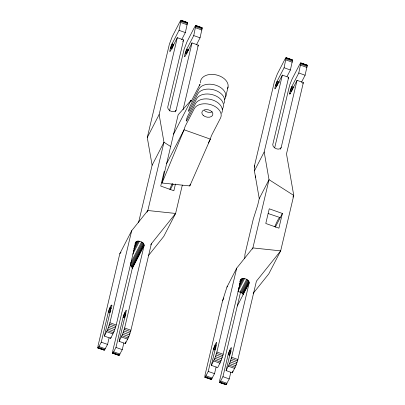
<?xml version="1.0" encoding="UTF-8"?>
<svg xmlns="http://www.w3.org/2000/svg" width="405" height="405" viewBox="0 0 405 405"><rect width="100%" height="100%" fill="white"/><g stroke="black" fill="none" stroke-linecap="round" stroke-linejoin="round"><path stroke-width="0.61" d="M244.777 258.39L244.934 254.375L253.252 219.176L257.661 205.33L259.251 198.592L254.411 170.9L254.593 165.321L274.443 81.511L277.324 73.968L284.998 59.1L286.138 57.667L292.44 59.915L292.531 60.279L290.39 69.999L287.039 76.484M123.839 343.025L122.269 349.667L119.111 355.428L112.56 353.246L112.762 350.973L132.243 268.571L131.731 266.51L130.466 265.376L142.327 242.398C140.034 240.95 135.812 239.973 135.088 243.689L135.953 242.008M182.316 185.12L175.618 213.45L151.369 243.759L130.926 330.242L128.876 336.509L125.408 343.582L119.105 341.339L122.573 334.262L124.624 327.994L144.104 245.597L143.588 243.537L142.327 242.398M274.681 147.805L289.641 85.166L292.03 79.208L299.705 64.339L300.844 62.907L298.794 72.991L291.818 86.508C291.154 87.358 288.33 96.349 290.081 93.849L297.057 80.332L303.36 82.579L286.497 153.905L293.762 195.443L280.665 250.867L256.416 281.176L237.902 359.498L235.852 365.766L232.384 372.843L226.081 370.595L229.549 363.523L231.599 357.256L249.146 283.014C249.267 278.62 240.56 276.185 239.841 281.667M109.132 337.785L107.563 344.427L104.404 350.193L97.853 348.006L98.061 345.733L119.814 253.697L131.676 230.718L147.84 210.509L163.974 142.256L159.13 114.564L177.304 37.68L183.607 39.923L167.71 107.168C167.468 110.793 174.302 113.587 176.114 110.165L192.01 42.915L198.313 45.163L183.055 109.725M177.304 37.68L170.328 51.192C168.576 53.693 171.406 44.702 172.064 43.851L179.04 30.334L181.091 20.25L179.952 21.683L172.277 36.551L169.401 44.094L147.273 137.538L152.113 165.23L138.596 222.416M181.718 39.609L185.343 32.582L187.49 22.862L187.394 22.493L181.091 20.25M192.01 42.915L185.034 56.432C183.283 58.933 186.113 49.942 186.771 49.091L193.747 35.574L195.797 25.49L194.658 26.922L186.983 41.791L184.108 49.334L169.487 111M196.425 44.849L200.05 37.817L202.196 28.102L202.1 27.732L195.797 25.49M297.057 80.332L281.161 147.582C279.349 151.004 272.509 148.21 272.757 144.585L288.654 77.34L282.351 75.097L275.375 88.609C273.623 91.115 276.448 82.119 277.111 81.268L284.087 67.751L286.138 57.667M301.467 82.266L305.097 75.234L307.238 65.519L307.147 65.149L300.844 62.907M97.853 348.006L98.491 347.46L101.26 342.179L108.398 311.997C108.302 311.08 112.2 302.12 111.537 305.912L104.399 336.099L110.702 338.347L114.169 331.27L116.22 325.002L135.7 242.6M104.399 336.099L107.867 329.022L109.917 322.76L131.676 230.718M110.702 338.347L110.99 337.137M112.56 353.246L113.197 352.694L115.967 347.419L123.105 317.231C123.009 316.32 126.907 307.36 126.244 311.151L119.105 341.339M164.207 171.381L160.734 186.062L173.867 190.74L175.456 184.012M162.035 183.004L184.072 129.772A3.372 0.41 -70.4 0 1 185.698 125.297L194.243 108.743A14.043 9.35 13.3 0 1 211.734 104.971A14.043 9.35 13.3 0 1 220.502 118.098L211.957 134.652A3.372 0.41 -70.4 0 0 210.332 139.128L189.813 185.941L162.035 183.004L178.17 114.747L191.013 100.405A3.372 0.41 -70.4 0 0 191.484 100.825L200.029 84.265A14.043 9.35 13.3 0 0 199.569 85.409M125.408 343.582L125.839 341.774M189.813 185.941L190.234 184.164M225.732 96.78L228.045 86.989M282.351 75.097L264.176 151.981L269.021 179.673L252.887 247.926L236.717 268.135L226.952 287.059L222.583 300.748L205.031 374.995L204.829 377.268L211.38 379.45L214.539 373.683L216.128 366.955M204.829 377.268L205.467 376.716L208.236 371.441L213.44 349.414C213.344 348.497 217.247 339.537 216.579 343.329L211.375 365.361L217.677 367.603L220.523 361.994L222.821 355.666L241 279.425M211.375 365.361L214.842 358.283L216.893 352.016L236.717 268.135M240.61 291.934L219.738 380.229L219.535 382.507L226.086 384.689L229.245 378.923L230.835 372.195M219.535 382.507L220.173 381.955L222.942 376.68L228.147 354.653C228.05 353.737 231.954 344.776 231.285 348.568L226.081 370.595M232.384 372.843L232.819 371.005M282.381 213.47L278.913 228.157L265.781 223.479L269.254 208.798L282.381 213.47L275.319 227.165M222.583 300.748L223.849 297.923M182.771 41.543L183.607 39.923M147.273 137.538L159.13 114.564M197.756 46.241L198.313 45.163M175.249 111.846L176.114 110.165M152.113 165.23L163.974 142.256L170.819 146.615M173.573 134.192L191.013 100.405M166.632 163.564L184.072 129.772L210.332 139.128L208.332 143.006M146.969 212.19L147.84 210.509L175.618 213.45L163.757 236.424L148.503 255.494M134.961 244.331L136.409 241.527M134.718 245.683L137.032 241.198M133.726 248.888L137.776 241.041M133.387 251.156L138.591 241.071M132.774 254.168L139.426 241.279M130.537 263.321L141.527 242.023M170.272 189.748L173.112 184.24M131.169 265.893L143.026 242.914M131.731 266.51L143.588 243.537M132.111 267.199L143.967 244.22M132.283 267.897L144.145 244.924M132.243 268.571L144.104 245.597M224.562 99.62L225.134 98.516A14.043 9.35 13.3 0 0 216.361 85.389A14.043 9.35 13.3 0 0 198.87 89.161L190.325 105.72A3.372 0.41 -70.4 0 0 188.7 110.19A3.372 0.41 -70.4 0 0 189.17 110.611L197.716 94.056A14.043 9.35 13.3 0 1 215.207 90.285A14.043 9.35 13.3 0 1 223.975 103.412M150.792 244.883L151.369 243.759M222.249 109.411L222.816 108.307A14.043 9.35 13.3 0 0 214.048 95.18A14.043 9.35 13.3 0 0 196.557 98.952L188.011 115.506A3.372 0.41 -70.4 0 0 186.386 119.981A3.372 0.41 -70.4 0 0 186.852 120.401L195.397 103.847A14.043 9.35 13.3 0 1 212.888 100.076A14.043 9.35 13.3 0 1 221.662 113.203M288.097 78.423L288.654 77.34M254.411 170.9L264.176 151.981M302.803 83.658L303.36 82.579M280.316 149.222L281.161 147.582M259.251 198.592L269.021 179.673L293.762 195.443L292.896 197.124M252.31 249.04L252.887 247.926L280.665 250.867L268.804 273.841L253.16 293.397M240.038 281.688L241.456 278.944M239.476 283.657L242.074 278.615M239.173 285.525L242.818 278.463M238.256 288.912L243.638 278.488M244.473 278.696L237.938 291.352L241.618 292.835L243.218 294.501L243.192 293.255M240.038 292.101L246.574 279.44M240.859 292.435L247.369 279.815M241.618 292.835L248.073 280.331M242.276 293.271L248.635 280.954M242.782 293.711L249.014 281.637M243.101 294.131L249.191 282.341M237.29 305.988L249.146 283.014M119.814 253.697L120.999 252.219M226.952 287.059L227.676 286.153M202.1 27.732L195.549 25.55M292.44 59.915L285.889 57.728M307.147 65.149L300.596 62.967M180.843 20.311L187.145 22.558M181.187 20.62L187.49 22.862M195.893 25.859L202.196 28.102M286.229 58.036L292.531 60.279M300.935 63.276L307.238 65.519M181.116 21.394L187.419 23.642M195.823 26.634L202.125 28.877M286.163 58.811L292.466 61.059M300.869 64.051L307.172 66.293M180.888 22.523L187.191 24.771M195.595 27.763L201.898 30.005M285.935 59.94L292.238 62.188M300.637 65.18L306.939 67.422M179.04 30.334L185.343 32.582M193.747 35.574L200.05 37.817M284.087 67.751L290.39 69.999M298.794 72.991L305.097 75.234M172.064 43.851L173.785 44.464M186.771 49.091L189.064 49.906M277.111 81.268L279.404 82.083M291.818 86.508L294.106 87.323M171.776 44.459L173.492 45.071M186.482 49.699L188.77 50.514M276.817 81.876L279.111 82.691M291.524 87.115L293.245 87.728M171.467 45.193L173.755 46.008M186.168 50.433L187.89 51.045M276.509 82.61L278.23 83.222M291.215 87.85L292.936 88.462M171.158 46.003L172.874 46.615M185.865 51.238L187.581 51.85M276.2 83.42L277.921 84.032M290.906 88.66L292.628 89.267M170.869 46.833L172.591 47.441M185.576 52.068L187.297 52.68M275.916 84.25L277.633 84.863M290.623 89.485L292.339 90.097M170.626 47.623L172.343 48.236M185.333 52.863L187.049 53.475M275.668 85.04L277.39 85.652M290.375 90.28L291.524 90.69M170.439 48.327L172.16 48.939M185.146 53.566L186.295 53.971M275.486 85.744L276.63 86.154M290.193 90.983L291.337 91.388M289.615 93.428L290.76 93.838M268.161 213.536L280.118 217.581A15.729 1.924 -70.4 0 0 274.818 226.643M111.066 305.492L112.215 305.902M110.023 307.522L111.167 307.927M124.73 312.761L125.874 313.166M215.065 344.938L216.214 345.343M229.772 350.178L230.921 350.583M109.73 308.129L111.451 308.742M124.436 313.369L125.585 313.774M214.777 345.546L215.921 345.956M229.483 350.786L231.199 351.398M109.421 308.863L110.565 309.268M124.127 314.103L125.849 314.71M214.468 346.28L216.184 346.893M229.174 351.52L230.89 352.132M109.112 309.673L110.833 310.286M123.819 314.908L125.54 315.52M214.159 347.09L215.875 347.703M228.865 352.325L230.582 352.937M108.829 310.498L110.545 311.111M123.53 315.738L125.251 316.351M213.87 347.915L215.592 348.528M228.577 353.155L230.298 353.767M108.58 311.293L110.302 311.906M123.287 316.533L125.008 317.145M213.627 348.71L215.344 349.323M228.334 353.95L230.05 354.562M108.398 311.997L110.114 312.609M123.105 317.231L124.821 317.844M213.44 349.414L215.161 350.026M228.147 354.653L229.868 355.261M216.893 352.016L223.195 354.264M231.599 357.256L237.902 359.498M216.518 353.423L222.821 355.666M231.225 358.658L237.527 360.906M216.032 355.008L222.335 357.25M230.739 360.248L237.041 362.49M215.46 356.663L221.763 358.911M230.167 361.903L236.469 364.151M214.842 358.283L221.145 360.526M229.549 363.523L235.852 365.766M214.22 359.751L220.523 361.994M228.926 364.986L235.229 367.234M109.917 322.76L116.22 325.002M124.624 327.994L130.926 330.242M213.643 360.966L219.945 363.209M228.349 366.206L234.652 368.449M109.547 324.162L115.85 326.41M124.254 329.402L130.557 331.644M109.056 325.747L115.359 327.994M123.763 330.986L130.066 333.234M108.484 327.407L114.787 329.65M123.191 332.647L129.494 334.889M107.867 329.022L114.169 331.27M122.573 334.262L128.876 336.509M107.249 330.49L113.552 332.738M121.956 335.73L128.258 337.973M106.667 331.705L112.97 333.953M121.373 336.945L127.676 339.193M208.236 371.441L214.539 373.683M222.942 376.68L229.245 378.923M205.968 375.835L212.271 378.078M220.674 381.07L226.977 383.317M205.467 376.716L211.769 378.958M220.173 381.955L226.476 384.198M220.588 382.543L223.449 383.565M205.077 377.207L211.38 379.45M219.783 382.442L226.086 384.689M101.26 342.179L107.563 344.427M115.967 347.419L122.269 349.667M98.992 346.574L105.295 348.821M113.699 351.813L120.001 354.056M98.491 347.46L104.794 349.702M113.197 352.694L119.5 354.942M97.762 347.637L104.065 349.885M112.468 352.876L118.771 355.124L118.862 355.494M98.101 347.946L104.404 350.193M112.808 353.185L119.111 355.428M225.742 384.38L225.838 384.75M211.035 379.141L211.132 379.51M254.593 165.321L254.745 167.179M255.454 175.861L255.601 177.719M169.771 189.226A15.729 1.924 -70.4 0 1 172.373 183.465M212.205 111.836A5.619 3.741 13.3 0 1 204.393 110.514M200.515 82.959A14.043 9.35 13.3 0 1 216.032 74.849A14.043 9.35 13.3 0 1 227.448 88.725M203.239 115.41A5.619 3.741 13.3 0 0 212.625 115.288A5.619 3.741 13.3 0 0 206.256 109.558A5.619 3.741 13.3 0 0 203.239 115.41"/></g></svg>
